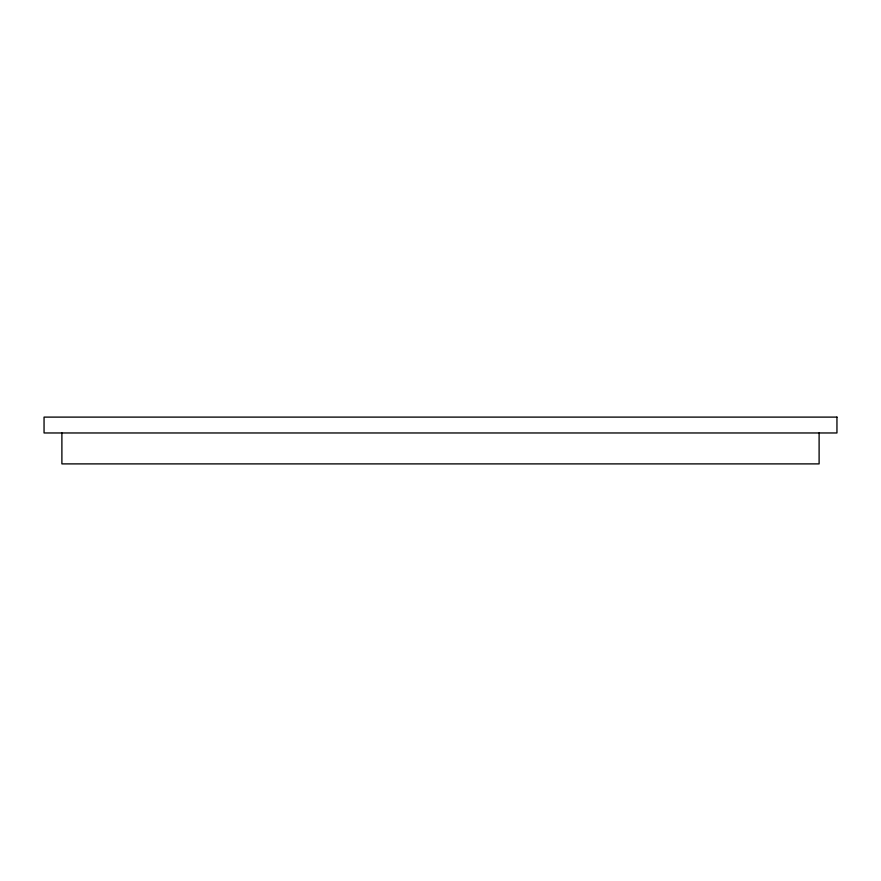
<?xml version="1.0" encoding="UTF-8"?>
<svg xmlns="http://www.w3.org/2000/svg" width="881" height="881" viewBox="0 0 881 881"><rect width="100%" height="100%" fill="white"/><g stroke="black" fill="none" stroke-linecap="round" stroke-linejoin="round"><path stroke-width="1.32" d="M819.11 432.967L819.11 463.891L61.89 463.891L61.89 432.967M836.95 417.109L44.05 417.109L44.05 432.967L836.95 432.967L836.95 417.109"/></g></svg>
